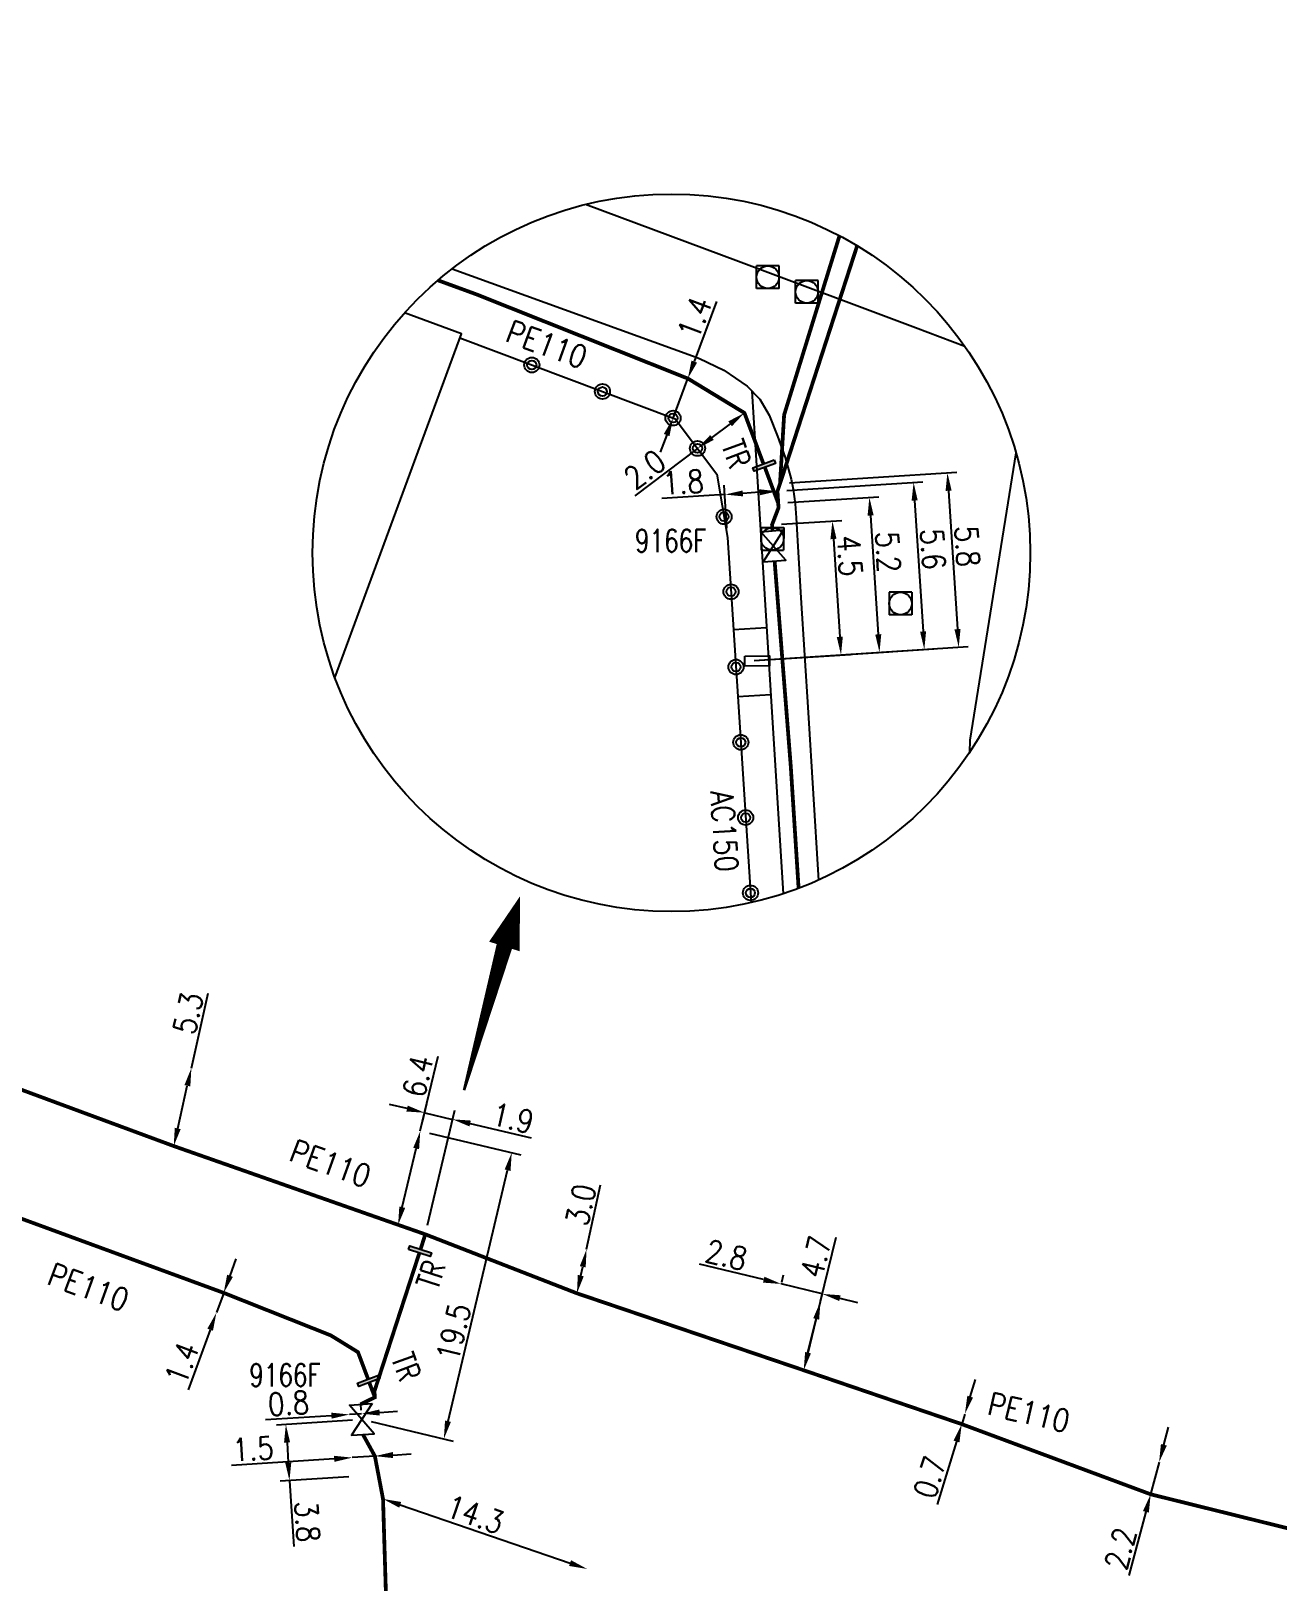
# Model space of a CAD drawing. Header units: millimetres. Extents: x 149996 to 151004, y 126998 to 128018.
# Drawn here: x 150698 to 150780.6, y 127224.4 to 127327.2 of the extents above; entities that cross this region are included whole.
import ezdxf
from ezdxf.enums import TextEntityAlignment as Align

# ---------------------------------------------------------------- set-up
doc = ezdxf.new("R2010")
doc.units = ezdxf.units.MM
doc.header["$PDMODE"] = 34
for name, pattern in [('L_100_AP', [14, 10, -1.5, 1, -1.5]), ('L_25_AP', [2000, 1000, 1000]), ('L_25_PE', [2000, 1000, 1000])]:
    doc.linetypes.add(name, pattern=pattern)
doc.layers.get('0').update_dxf_attribs({"linetype": 'CONTINUOUS'})
doc.layers.get('DEFPOINTS').update_dxf_attribs({"linetype": 'CONTINUOUS'})
for name, color, linetype in [('L_140', 3, 'CONTINUOUS'), ('L_150', 1, 'CONTINUOUS'), ('L_300', 7, 'CONTINUOUS'), ('L_340', 7, 'CONTINUOUS'), ('P_100', 32, 'CONTINUOUS')]:
    doc.layers.add(name, color=color, linetype=linetype)
doc.styles.add('G_ROMANS', font='ROMANS.SHX', dxfattribs={"width": 0.75})
doc.styles.get("Standard").update_dxf_attribs({"font": 'romans.shx', "width": 0.85})
doc.linetypes.add('P_IMP', pattern='A,5,-0.3,["||",Standard,S=1,R=0,X=0.35,Y=-0.5],-1.75', length=7.05)
doc.dimstyles.get("Standard").update_dxf_attribs({"dimtxt": 1.5, "dimasz": 1.2, "dimexe": 0.625, "dimexo": 0.625, "dimgap": 0.25, "dimtad": 1, "dimdec": 1, "dimzin": 0, "dimdsep": 46, "dimtxsty": 'Standard', "dimcen": -0.5, "dimadec": 0, "dimazin": 0, "dimtfac": 1, "dimtdec": 1, "dimtmove": 0, "dimatfit": 3, "dimfxl": 0, "dimtolj": 1, "dimtzin": 0, "dimarcsym": 0})

# ---------------------------------------------------------------- blocks, each defined once
blk = doc.blocks.new('*D594')
at = {"layer": 'DEFPOINTS', "color": 0, "linetype": 'Continuous', "transparency": 16777216}
for p in [(150710.72, 127243.55), (150710.24, 127242.24), (150710.24, 127242.24)]:
    blk.add_point(p, dxfattribs=at)
at = {"layer": 'L_150', "color": 0, "linetype": 'Continuous', "lineweight": -2, "transparency": 16777216}
for p, q in [((150711.14, 127244.68), (150711.55, 127245.81)), ((150710.72, 127243.55), (150710.24, 127242.24)), ((150709.83, 127241.11), (150708.36, 127237.12))]:
    blk.add_line(p, q, dxfattribs=at)
at = {"layer": 'L_150', "color": 0, "linetype": 'Continuous', "transparency": 16777216}
for points in [[(150710.95, 127244.75), (150711.33, 127244.61), (150710.72, 127243.55)], [(150709.64, 127241.18), (150710.01, 127241.04), (150710.24, 127242.24)]]:
    blk.add_solid(points, dxfattribs=at)
at = {"layer": 'L_150', "color": 0, "linetype": 'Continuous', "transparency": 16777216, "insert": (150707.95, 127238.9), "char_height": 1.5, "attachment_point": 5, "rotation": 69.7984}
blk.add_mtext('\\A1;1.4', dxfattribs=at)
blk = doc.blocks.new('*D595')
at = {"layer": 'DEFPOINTS', "color": 0, "linetype": 'Continuous', "transparency": 16777216}
for p in [(150719.24, 127232.63), (150719.24, 127232.63), (150720.74, 127232.73)]:
    blk.add_point(p, dxfattribs=at)
at = {"layer": 'L_140', "color": 0, "linetype": 'Continuous', "lineweight": -2, "transparency": 16777216}
for p, q in [((150718.05, 127232.55), (150711.24, 127232.11)), ((150720.74, 127232.73), (150719.24, 127232.63)), ((150721.94, 127232.8), (150723.14, 127232.88))]:
    blk.add_line(p, q, dxfattribs=at)
at = {"layer": 'L_140', "color": 0, "linetype": 'Continuous', "transparency": 16777216}
for points in [[(150718.03, 127232.75), (150718.06, 127232.35), (150719.24, 127232.63)], [(150721.93, 127233), (150721.95, 127232.6), (150720.74, 127232.73)]]:
    blk.add_solid(points, dxfattribs=at)
at = {"layer": 'L_140', "color": 0, "linetype": 'Continuous', "transparency": 16777216, "insert": (150712.67, 127233.21), "char_height": 1.5, "attachment_point": 5, "rotation": 3.6999}
blk.add_mtext('\\A1;1.5', dxfattribs=at)
blk = doc.blocks.new('*D596')
at = {"layer": 'DEFPOINTS', "color": 0, "linetype": 'Continuous', "transparency": 16777216}
for p in [(150719.88, 127235.16), (150719.63, 127231.39), (150715.08, 127231.1)]:
    blk.add_point(p, dxfattribs=at)
at = {"layer": 'L_300', "color": 0, "linetype": 'Continuous', "lineweight": -2, "transparency": 16777216}
for p, q in [((150719.26, 127235.12), (150714.21, 127234.79)), ((150714.92, 127233.64), (150715, 127232.3)), ((150719.01, 127231.35), (150714.46, 127231.06)), ((150715.08, 127231.1), (150715.36, 127226.74))]:
    blk.add_line(p, q, dxfattribs=at)
at = {"layer": 'L_300', "color": 0, "linetype": 'Continuous', "transparency": 16777216}
for points in [[(150715.12, 127233.65), (150714.72, 127233.62), (150714.84, 127234.83)], [(150715.2, 127232.31), (150714.8, 127232.29), (150715.08, 127231.1)]]:
    blk.add_solid(points, dxfattribs=at)
at = {"layer": 'L_300', "color": 0, "linetype": 'Continuous', "transparency": 16777216, "insert": (150716.26, 127228.39), "char_height": 1.5, "attachment_point": 5, "rotation": 273.6999}
blk.add_mtext('\\A1;3.8', dxfattribs=at)
blk = doc.blocks.new('t322o')
at = {"color": 0, "linetype": 'Continuous'}
for radius in [0.25, 0.15]:
    blk.add_circle((0, 0), radius, dxfattribs=at)
blk = doc.blocks.new('T420')
for p, q in [((0.75, 0.75), (-0.75, 0.75)), ((-0.75, 0.75), (-0.75, -0.75)), ((0.75, 0.75), (0.75, -0.75)), ((0.75, -0.75), (-0.75, -0.75))]:
    blk.add_line(p, q)
blk.add_ellipse((0, 0), major_axis=(-0.53, 0.53), ratio=1, start_param=3.926991, end_param=10.210176)
blk = doc.blocks.new('*D601')
at = {"layer": 'DEFPOINTS', "color": 0, "linetype": 'Continuous', "transparency": 16777216}
for p in [(150708.58, 127258.45), (150708.58, 127258.45), (150707.41, 127253.28)]:
    blk.add_point(p, dxfattribs=at)
at = {"layer": 'L_150', "color": 0, "linetype": 'Continuous', "lineweight": -2, "transparency": 16777216}
for p, q in [((150708.58, 127258.45), (150709.7, 127263.41)), ((150707.68, 127254.45), (150708.31, 127257.28))]:
    blk.add_line(p, q, dxfattribs=at)
at = {"layer": 'L_150', "color": 0, "linetype": 'Continuous', "transparency": 16777216}
for points in [[(150708.12, 127257.32), (150708.51, 127257.23), (150708.58, 127258.45)], [(150707.48, 127254.49), (150707.87, 127254.4), (150707.41, 127253.28)]]:
    blk.add_solid(points, dxfattribs=at)
at = {"layer": 'L_150', "color": 0, "linetype": 'Continuous', "transparency": 16777216, "insert": (150708.37, 127262.08), "char_height": 1.5, "attachment_point": 5, "rotation": 77.2891}
blk.add_mtext('\\A1;5.3', dxfattribs=at)
blk = doc.blocks.new('*D602')
at = {"layer": 'DEFPOINTS', "color": 0, "linetype": 'Continuous', "transparency": 16777216}
for p in [(150724.04, 127255.49), (150723.75, 127254.28), (150724.08, 127247.43)]:
    blk.add_point(p, dxfattribs=at)
at = {"layer": 'L_150', "color": 0, "linetype": 'Continuous', "lineweight": -2, "transparency": 16777216}
for p, q in [((150722.87, 127255.77), (150721.7, 127256.04)), ((150723.9, 127254.89), (150724.18, 127256.1)), ((150724.04, 127255.49), (150725.89, 127255.05)), ((150724.23, 127248.04), (150726.03, 127255.66)), ((150727.06, 127254.78), (150731.09, 127253.82))]:
    blk.add_line(p, q, dxfattribs=at)
at = {"layer": 'L_150', "color": 0, "linetype": 'Continuous', "transparency": 16777216}
for points in [[(150722.92, 127255.96), (150722.83, 127255.57), (150724.04, 127255.49)], [(150727.1, 127254.97), (150727.01, 127254.58), (150725.89, 127255.05)]]:
    blk.add_solid(points, dxfattribs=at)
at = {"layer": 'L_150', "color": 0, "linetype": 'Continuous', "transparency": 16777216, "insert": (150729.89, 127255.13), "char_height": 1.5, "attachment_point": 5, "rotation": 346.6682}
blk.add_mtext('\\A1;1.9', dxfattribs=at)
blk = doc.blocks.new('L_340_19')
at = {"linetype": 'Continuous'}
blk.add_hatch(color=0, dxfattribs=at).paths.add_polyline_path([(0.125, 0.75), (-0.125, 0.75), (-0.125, -0.75), (0.125, -0.75)])
at = {"color": 0, "linetype": 'Continuous'}
blk.add_lwpolyline([(-0.125, 0.75), (0.125, 0.75), (0.125, -0.75), (-0.125, -0.75)], close=True, dxfattribs=at)
at = {"color": 0, "linetype": 'Continuous', "style": 'G_ROMANS', "width": 0.75}
for tag, height, flags, p in [('TR', 1.5, 8, (0, 3)), ('DEF_LEG', 1.2, 3, (0, -5)), ('DEF_COUP', 1.2, 3, (0, -7.5)), ('DEF_TYPE', 1.2, 3, (0, -10))]:
    blk.add_attdef(tag, text='', height=height, dxfattribs=dict(at, flags=flags)).set_placement(p, align=Align.MIDDLE)
blk = doc.blocks.new('L_300_05')
at = {"color": 0, "linetype": 'Continuous', "flags": 128}
blk.add_lwpolyline([(-1, 0.75), (1, -0.75), (1, 0.75), (-1, -0.75), (-1, 0.75)], dxfattribs=at)
at = {"color": 0, "linetype": 'Continuous', "width": 0.75}
blk.add_attdef('NUM', text='', height=1.5, dxfattribs=at).set_placement((0, 2.1), align=Align.MIDDLE_CENTER)
at = {"color": 0, "linetype": 'Continuous', "width": 0.75, "flags": 3}
for tag, p in [('DEF_LEG', (0, -5)), ('DEF_COUP', (0, -7.5)), ('DEF_TYPE', (0, -10))]:
    blk.add_attdef(tag, text='', height=1.2, dxfattribs=at).set_placement(p, align=Align.MIDDLE)
blk = doc.blocks.new('*D603')
at = {"layer": 'DEFPOINTS', "color": 0, "linetype": 'Continuous', "transparency": 16777216}
for p in [(150741.48, 127304.15), (150740.5, 127301.53), (150740.5, 127301.53)]:
    blk.add_point(p, dxfattribs=at)
at = {"layer": 'L_150', "color": 0, "linetype": 'Continuous', "lineweight": -2, "transparency": 16777216}
for p, q in [((150741.91, 127305.27), (150743.4, 127309.25)), ((150740.5, 127301.53), (150741.48, 127304.15)), ((150739.91, 127301.75), (150739.91, 127301.75)), ((150740.08, 127300.41), (150739.65, 127299.28))]:
    blk.add_line(p, q, dxfattribs=at)
at = {"layer": 'L_150', "color": 0, "linetype": 'Continuous', "transparency": 16777216}
for points in [[(150741.72, 127305.34), (150742.09, 127305.2), (150741.48, 127304.15)], [(150739.89, 127300.48), (150740.26, 127300.33), (150740.5, 127301.53)]]:
    blk.add_solid(points, dxfattribs=at)
at = {"layer": 'L_150', "color": 0, "linetype": 'Continuous', "transparency": 16777216, "insert": (150741.93, 127308.18), "char_height": 1.5, "attachment_point": 5, "rotation": 69.3943}
blk.add_mtext('\\A1;1.4', dxfattribs=at)
blk = doc.blocks.new('*D604')
at = {"layer": 'DEFPOINTS', "color": 0, "linetype": 'Continuous', "transparency": 16777216}
for p in [(150745.23, 127301.87), (150742.12, 127299.52), (150742.12, 127299.52)]:
    blk.add_point(p, dxfattribs=at)
at = {"layer": 'L_150', "color": 0, "linetype": 'Continuous', "lineweight": -2, "transparency": 16777216}
for p, q in [((150745.61, 127301.37), (150745.61, 127301.37)), ((150744.28, 127301.15), (150743.08, 127300.24)), ((150742.12, 127299.52), (150737.96, 127296.37)), ((150742.5, 127299.02), (150742.5, 127299.02))]:
    blk.add_line(p, q, dxfattribs=at)
at = {"layer": 'L_150', "color": 0, "linetype": 'Continuous', "transparency": 16777216}
for points in [[(150744.16, 127301.31), (150744.4, 127300.99), (150745.23, 127301.87)], [(150742.96, 127300.4), (150743.2, 127300.08), (150742.12, 127299.52)]]:
    blk.add_solid(points, dxfattribs=at)
at = {"layer": 'L_150', "color": 0, "linetype": 'Continuous', "transparency": 16777216, "insert": (150738.62, 127298.13), "char_height": 1.5, "attachment_point": 5, "rotation": 37.1007}
blk.add_mtext('\\A1;2.0', dxfattribs=at)
blk = doc.blocks.new('*D605')
at = {"layer": 'DEFPOINTS', "color": 0, "linetype": 'Continuous', "transparency": 16777216}
for p in [(150747.06, 127294.46), (150745.25, 127285.42), (150751.63, 127285.83)]:
    blk.add_point(p, dxfattribs=at)
at = {"layer": 'L_150', "color": 0, "linetype": 'Continuous', "lineweight": -2, "transparency": 16777216}
for p, q in [((150747.69, 127294.5), (150751.68, 127294.75)), ((150751.13, 127293.52), (150751.55, 127287.03)), ((150745.88, 127285.46), (150752.25, 127285.87))]:
    blk.add_line(p, q, dxfattribs=at)
at = {"layer": 'L_150', "color": 0, "linetype": 'Continuous', "transparency": 16777216}
for points in [[(150751.33, 127293.53), (150750.93, 127293.5), (150751.06, 127294.71)], [(150751.75, 127287.04), (150751.35, 127287.02), (150751.63, 127285.83)]]:
    blk.add_solid(points, dxfattribs=at)
at = {"layer": 'L_150', "color": 0, "linetype": 'Continuous', "transparency": 16777216, "insert": (150752.21, 127292.4), "char_height": 1.5, "attachment_point": 5, "rotation": 273.6999}
blk.add_mtext('\\A1;4.5', dxfattribs=at)
blk = doc.blocks.new('*D606')
at = {"layer": 'DEFPOINTS', "color": 0, "linetype": 'Continuous', "transparency": 16777216}
for p in [(150747.47, 127295.88), (150754.18, 127286), (150745.25, 127285.42)]:
    blk.add_point(p, dxfattribs=at)
at = {"layer": 'L_150', "color": 0, "linetype": 'Continuous', "lineweight": -2, "transparency": 16777216}
for p, q in [((150748.1, 127295.93), (150754.13, 127296.32)), ((150753.59, 127295.08), (150754.1, 127287.19)), ((150745.88, 127285.46), (150754.8, 127286.04))]:
    blk.add_line(p, q, dxfattribs=at)
at = {"layer": 'L_150', "color": 0, "linetype": 'Continuous', "transparency": 16777216}
for points in [[(150753.79, 127295.09), (150753.39, 127295.06), (150753.51, 127296.28)], [(150754.3, 127287.21), (150753.9, 127287.18), (150754.18, 127286)]]:
    blk.add_solid(points, dxfattribs=at)
at = {"layer": 'L_150', "color": 0, "linetype": 'Continuous', "transparency": 16777216, "insert": (150754.75, 127292.66), "char_height": 1.5, "attachment_point": 5, "rotation": 273.6999}
blk.add_mtext('\\A1;5.2', dxfattribs=at)
blk = doc.blocks.new('*D607')
at = {"layer": 'DEFPOINTS', "color": 0, "linetype": 'Continuous', "transparency": 16777216}
for p in [(150743.93, 127296.46), (150747.42, 127296.68), (150744.11, 127293.61)]:
    blk.add_point(p, dxfattribs=at)
at = {"layer": 'L_150', "color": 0, "linetype": 'Continuous', "lineweight": -2, "transparency": 16777216}
for p, q in [((150743.93, 127296.46), (150739.75, 127296.19)), ((150744.07, 127294.23), (150743.89, 127297.08)), ((150746.22, 127296.61), (150745.12, 127296.53))]:
    blk.add_line(p, q, dxfattribs=at)
at = {"layer": 'L_150', "color": 0, "linetype": 'Continuous', "transparency": 16777216}
for points in [[(150745.11, 127296.73), (150745.14, 127296.34), (150743.93, 127296.46)], [(150746.21, 127296.81), (150746.24, 127296.41), (150747.42, 127296.68)]]:
    blk.add_solid(points, dxfattribs=at)
at = {"layer": 'L_150', "color": 0, "linetype": 'Continuous', "transparency": 16777216, "insert": (150741.17, 127297.28), "char_height": 1.5, "attachment_point": 5, "rotation": 3.6999}
blk.add_mtext('\\A1;1.8', dxfattribs=at)
blk = doc.blocks.new('*D608')
at = {"layer": 'DEFPOINTS', "color": 0, "linetype": 'Continuous', "transparency": 16777216}
for p in [(150747.42, 127296.68), (150757.15, 127286.19), (150745.25, 127285.42)]:
    blk.add_point(p, dxfattribs=at)
at = {"layer": 'L_150', "color": 0, "linetype": 'Continuous', "lineweight": -2, "transparency": 16777216}
for p, q in [((150748.04, 127296.72), (150757.06, 127297.31)), ((150756.51, 127296.07), (150757.07, 127287.39)), ((150745.88, 127285.46), (150757.78, 127286.23))]:
    blk.add_line(p, q, dxfattribs=at)
at = {"layer": 'L_150', "color": 0, "linetype": 'Continuous', "transparency": 16777216}
for points in [[(150756.71, 127296.08), (150756.31, 127296.06), (150756.44, 127297.27)], [(150757.27, 127287.4), (150756.87, 127287.37), (150757.15, 127286.19)]]:
    blk.add_solid(points, dxfattribs=at)
at = {"layer": 'L_150', "color": 0, "linetype": 'Continuous', "transparency": 16777216, "insert": (150757.72, 127292.85), "char_height": 1.5, "attachment_point": 5, "rotation": 273.6999}
blk.add_mtext('\\A1;5.6', dxfattribs=at)
blk = doc.blocks.new('*D610')
at = {"layer": 'DEFPOINTS', "color": 0, "linetype": 'Continuous', "transparency": 16777216}
for p in [(150747.67, 127244.14), (150747.55, 127243.65), (150749.16, 127238.42)]:
    blk.add_point(p, dxfattribs=at)
at = {"layer": 'L_150', "color": 0, "linetype": 'Continuous', "lineweight": -2, "transparency": 16777216}
for p, q in [((150746.5, 127244.43), (150742.26, 127245.46)), ((150747.7, 127244.26), (150747.82, 127244.75)), ((150750.39, 127243.48), (150747.67, 127244.14)), ((150749.31, 127239.03), (150750.54, 127244.09)), ((150751.56, 127243.2), (150752.72, 127242.92))]:
    blk.add_line(p, q, dxfattribs=at)
at = {"layer": 'L_150', "color": 0, "linetype": 'Continuous', "transparency": 16777216}
for points in [[(150746.55, 127244.62), (150746.46, 127244.23), (150747.67, 127244.14)], [(150751.6, 127243.39), (150751.51, 127243.01), (150750.39, 127243.48)]]:
    blk.add_solid(points, dxfattribs=at)
at = {"layer": 'L_150', "color": 0, "linetype": 'Continuous', "transparency": 16777216, "insert": (150744.03, 127246.06), "char_height": 1.5, "attachment_point": 5, "rotation": 346.3474}
blk.add_mtext('\\A1;2.8', dxfattribs=at)
blk = doc.blocks.new('*D611')
at = {"layer": 'DEFPOINTS', "color": 0, "linetype": 'Continuous', "transparency": 16777216}
for p in [(150750.27, 127242.99), (150750.27, 127242.99), (150749.16, 127238.42)]:
    blk.add_point(p, dxfattribs=at)
at = {"layer": 'L_150', "color": 0, "linetype": 'Continuous', "lineweight": -2, "transparency": 16777216}
for p, q in [((150750.27, 127242.99), (150751.3, 127247.24)), ((150749.44, 127239.59), (150749.99, 127241.82))]:
    blk.add_line(p, q, dxfattribs=at)
at = {"layer": 'L_150', "color": 0, "linetype": 'Continuous', "transparency": 16777216}
for points in [[(150749.79, 127241.87), (150750.18, 127241.77), (150750.27, 127242.99)], [(150749.25, 127239.63), (150749.64, 127239.54), (150749.16, 127238.42)]]:
    blk.add_solid(points, dxfattribs=at)
at = {"layer": 'L_150', "color": 0, "linetype": 'Continuous', "transparency": 16777216, "insert": (150749.96, 127245.93), "char_height": 1.5, "attachment_point": 5, "rotation": 76.3474}
blk.add_mtext('\\A1;4.7', dxfattribs=at)
blk = doc.blocks.new('*D612')
at = {"layer": 'DEFPOINTS', "color": 0, "linetype": 'Continuous', "transparency": 16777216}
for p in [(150759.84, 127235.52), (150759.84, 127235.52), (150759.63, 127234.85)]:
    blk.add_point(p, dxfattribs=at)
at = {"layer": 'L_150', "color": 0, "linetype": 'Continuous', "lineweight": -2, "transparency": 16777216}
for p, q in [((150760.19, 127236.67), (150760.54, 127237.81)), ((150759.84, 127235.52), (150759.63, 127234.85)), ((150759.28, 127233.7), (150758.01, 127229.52))]:
    blk.add_line(p, q, dxfattribs=at)
at = {"layer": 'L_150', "color": 0, "linetype": 'Continuous', "transparency": 16777216}
for points in [[(150760, 127236.73), (150760.38, 127236.61), (150759.84, 127235.52)], [(150759.09, 127233.76), (150759.48, 127233.64), (150759.63, 127234.85)]]:
    blk.add_solid(points, dxfattribs=at)
at = {"layer": 'L_150', "color": 0, "linetype": 'Continuous', "transparency": 16777216, "insert": (150757.52, 127231.33), "char_height": 1.5, "attachment_point": 5, "rotation": 73.0507}
blk.add_mtext('\\A1;0.7', dxfattribs=at)
blk = doc.blocks.new('*D627')
at = {"layer": 'DEFPOINTS', "color": 0, "linetype": 'Continuous', "transparency": 16777216}
for p in [(150723.75, 127254.28), (150723.75, 127254.28), (150722.28, 127248.06)]:
    blk.add_point(p, dxfattribs=at)
at = {"layer": 'L_150', "color": 0, "linetype": 'Continuous', "lineweight": -2, "transparency": 16777216}
for p, q in [((150723.75, 127254.28), (150724.93, 127259.23)), ((150724.36, 127254.14), (150724.36, 127254.14)), ((150722.55, 127249.22), (150723.48, 127253.12)), ((150722.89, 127247.91), (150722.89, 127247.91))]:
    blk.add_line(p, q, dxfattribs=at)
at = {"layer": 'L_150', "color": 0, "linetype": 'Continuous', "transparency": 16777216}
for points in [[(150723.28, 127253.16), (150723.67, 127253.07), (150723.75, 127254.28)], [(150722.36, 127249.27), (150722.75, 127249.18), (150722.28, 127248.06)]]:
    blk.add_solid(points, dxfattribs=at)
at = {"layer": 'L_150', "color": 0, "linetype": 'Continuous', "transparency": 16777216, "insert": (150723.59, 127257.91), "char_height": 1.5, "attachment_point": 5, "rotation": 76.6682}
blk.add_mtext('\\A1;6.4', dxfattribs=at)
blk = doc.blocks.new('*D628')
at = {"layer": 'DEFPOINTS', "color": 0, "linetype": 'Continuous', "transparency": 16777216}
for p in [(150734.77, 127246.45), (150734.77, 127246.45), (150734.13, 127243.52)]:
    blk.add_point(p, dxfattribs=at)
at = {"layer": 'L_150', "color": 0, "linetype": 'Continuous', "lineweight": -2, "transparency": 16777216}
for p, q in [((150734.77, 127246.45), (150735.7, 127250.72)), ((150734.38, 127244.69), (150734.51, 127245.28))]:
    blk.add_line(p, q, dxfattribs=at)
at = {"layer": 'L_150', "color": 0, "linetype": 'Continuous', "transparency": 16777216}
for points in [[(150734.32, 127245.32), (150734.71, 127245.24), (150734.77, 127246.45)], [(150734.19, 127244.74), (150734.58, 127244.65), (150734.13, 127243.52)]]:
    blk.add_solid(points, dxfattribs=at)
at = {"layer": 'L_150', "color": 0, "linetype": 'Continuous', "transparency": 16777216, "insert": (150734.39, 127249.39), "char_height": 1.5, "attachment_point": 5, "rotation": 77.658}
blk.add_mtext('\\A1;3.0', dxfattribs=at)
blk = doc.blocks.new('*D629')
at = {"layer": 'DEFPOINTS', "color": 0, "linetype": 'Continuous', "transparency": 16777216}
for p in [(150772.71, 127232.32), (150772.71, 127232.32), (150772.15, 127230.2)]:
    blk.add_point(p, dxfattribs=at)
at = {"layer": 'L_150', "color": 0, "linetype": 'Continuous', "lineweight": -2, "transparency": 16777216}
for p, q in [((150773.02, 127233.48), (150773.33, 127234.64)), ((150772.71, 127232.32), (150772.15, 127230.2)), ((150772.75, 127230.04), (150772.75, 127230.04)), ((150771.84, 127229.04), (150770.71, 127224.81))]:
    blk.add_line(p, q, dxfattribs=at)
at = {"layer": 'L_150', "color": 0, "linetype": 'Continuous', "transparency": 16777216}
for points in [[(150772.83, 127233.53), (150773.22, 127233.43), (150772.71, 127232.32)], [(150771.64, 127229.09), (150772.03, 127228.99), (150772.15, 127230.2)]]:
    blk.add_solid(points, dxfattribs=at)
at = {"layer": 'L_150', "color": 0, "linetype": 'Continuous', "transparency": 16777216, "insert": (150770.15, 127226.6), "char_height": 1.5, "attachment_point": 5, "rotation": 75.0348}
blk.add_mtext('\\A1;2.2', dxfattribs=at)
blk = doc.blocks.new('*D638')
at = {"layer": 'DEFPOINTS', "color": 0, "linetype": 'Continuous', "transparency": 16777216}
for p in [(150723.75, 127254.28), (150729.81, 127252.85), (150719.88, 127235.16)]:
    blk.add_point(p, dxfattribs=at)
at = {"layer": 'L_300', "color": 0, "linetype": 'Continuous', "lineweight": -2, "transparency": 16777216}
for p, q in [((150724.36, 127254.14), (150730.42, 127252.7)), ((150725.59, 127235.04), (150729.53, 127251.68)), ((150720.49, 127235.02), (150725.92, 127233.73))]:
    blk.add_line(p, q, dxfattribs=at)
at = {"layer": 'L_300', "color": 0, "linetype": 'Continuous', "transparency": 16777216}
for points in [[(150729.34, 127251.73), (150729.73, 127251.63), (150729.81, 127252.85)], [(150725.39, 127235.09), (150725.78, 127235), (150725.31, 127233.87)]]:
    blk.add_solid(points, dxfattribs=at)
at = {"layer": 'L_300', "color": 0, "linetype": 'Continuous', "transparency": 16777216, "insert": (150725.96, 127240.94), "char_height": 1.5, "attachment_point": 5, "rotation": 76.6682}
blk.add_mtext('\\A1;19.5', dxfattribs=at)
blk = doc.blocks.new('*D639')
at = {"layer": 'DEFPOINTS', "color": 0, "linetype": 'Continuous', "transparency": 16777216}
for p in [(150719.06, 127235.49), (150719.06, 127235.49), (150719.88, 127235.16)]:
    blk.add_point(p, dxfattribs=at)
at = {"layer": 'L_300', "color": 0, "linetype": 'Continuous', "lineweight": -2, "transparency": 16777216}
for p, q in [((150719.86, 127235.54), (150719.06, 127235.49)), ((150719.84, 127235.78), (150719.82, 127236.17)), ((150721.05, 127235.62), (150722.25, 127235.7)), ((150717.86, 127235.41), (150713.5, 127235.13))]:
    blk.add_line(p, q, dxfattribs=at)
at = {"layer": 'L_300', "color": 0, "linetype": 'Continuous', "transparency": 16777216}
for points in [[(150717.85, 127235.61), (150717.87, 127235.21), (150719.06, 127235.49)], [(150721.04, 127235.82), (150721.07, 127235.42), (150719.86, 127235.54)]]:
    blk.add_solid(points, dxfattribs=at)
at = {"layer": 'L_300', "color": 0, "linetype": 'Continuous', "transparency": 16777216, "insert": (150715.02, 127236.23), "char_height": 1.5, "attachment_point": 5, "rotation": 3.6999}
blk.add_mtext('\\A1;0.8', dxfattribs=at)
blk = doc.blocks.new('*D640')
at = {"layer": 'DEFPOINTS', "color": 0, "linetype": 'Continuous', "transparency": 16777216}
for p in [(150721.28, 127229.89), (150734.81, 127225.25), (150734.81, 127225.25)]:
    blk.add_point(p, dxfattribs=at)
at = {"layer": 'L_140', "color": 0, "linetype": 'Continuous', "lineweight": -2, "transparency": 16777216}
blk.add_line((150722.42, 127229.5), (150733.68, 127225.64), dxfattribs=at)
at = {"layer": 'L_140', "color": 0, "linetype": 'Continuous', "transparency": 16777216}
for points in [[(150722.48, 127229.69), (150722.36, 127229.31), (150721.28, 127229.89)], [(150733.74, 127225.83), (150733.61, 127225.45), (150734.81, 127225.25)]]:
    blk.add_solid(points, dxfattribs=at)
at = {"layer": 'L_140', "color": 0, "linetype": 'Continuous', "transparency": 16777216, "insert": (150727.38, 127228.86), "char_height": 1.5, "attachment_point": 5, "rotation": 341.0624}
blk.add_mtext('\\A1;14.3', dxfattribs=at)
blk = doc.blocks.new('*D641')
at = {"layer": 'DEFPOINTS', "color": 0, "linetype": 'Continuous', "transparency": 16777216}
for p in [(150747.59, 127297.19), (150759.43, 127286.34), (150745.25, 127285.42)]:
    blk.add_point(p, dxfattribs=at)
at = {"layer": 'P_100', "color": 0, "linetype": 'Continuous', "lineweight": -2, "transparency": 16777216}
for p, q in [((150748.21, 127297.24), (150759.31, 127297.95)), ((150758.76, 127296.71), (150759.35, 127287.53)), ((150745.88, 127285.46), (150760.05, 127286.38))]:
    blk.add_line(p, q, dxfattribs=at)
at = {"layer": 'P_100', "color": 0, "linetype": 'Continuous', "transparency": 16777216}
for points in [[(150758.96, 127296.73), (150758.56, 127296.7), (150758.68, 127297.91)], [(150759.55, 127287.55), (150759.15, 127287.52), (150759.43, 127286.34)]]:
    blk.add_solid(points, dxfattribs=at)
at = {"layer": 'P_100', "color": 0, "linetype": 'Continuous', "transparency": 16777216, "insert": (150760, 127293.03), "char_height": 1.5, "attachment_point": 5, "rotation": 273.6999}
blk.add_mtext('\\A1;5.8', dxfattribs=at)

msp = doc.modelspace()

# ---------------------------------------------------------------- linework, layer by layer
at = {"layer": 'L_140', "linetype": 'L_100_AP', "const_width": 0.25, "flags": 128}
msp.add_lwpolyline([(150747.23, 127292.06), (150748.3, 127278.46), (150748.82, 127270.36)], dxfattribs=at)
at = {"layer": 'L_140', "linetype": 'L_100_AP', "flags": 128}
msp.add_lwpolyline([(150722.76, 127202.59, 0.25, 0.25, 0), (150722.29, 127208.34, 0.25, 0.25, 0), (150721.91, 127215.07, 0.25, 0.25, 0), (150721.51, 127222.35, 0.25, 0.25, 0), (150721.28, 127229.89, 0.25, 0.25, 0), (150720.74, 127232.73, 0.25, 0.25, 0), (150719.95, 127234.16, 0, 0, 0)], format="xyseb", dxfattribs=at)
at = {"layer": 'L_150', "linetype": 'L_25_PE', "const_width": 0.25, "flags": 128}
for points in [[(150468.15, 127327.06), (150476.15, 127324.84), (150482.05, 127322.74), (150487.74, 127320.87), (150493.22, 127319.37), (150498.2, 127317.62), (150510.38, 127314.21), (150522.81, 127309.93), (150534.11, 127306.29), (150535.49, 127305.84), (150549.06, 127301.47), (150558.52, 127298.33), (150571.68, 127294.18), (150577.56, 127292.03), (150589.58, 127287.67), (150595.84, 127285.31), (150605.49, 127281.86), (150623.05, 127275.59), (150626.58, 127274.24), (150631.87, 127272.18), (150648.11, 127266.31), (150654.47, 127264), (150666.95, 127259.48), (150678.82, 127255.16), (150692.24, 127250.33), (150710.72, 127243.55), (150717.82, 127240.73), (150719.62, 127239.62), (150720.29, 127237.84)], [(150799.32, 127226.51), (150785.49, 127226.89), (150772.15, 127230.2), (150759.63, 127234.85), (150749.16, 127238.42), (150734.13, 127243.52), (150724.08, 127247.43), (150722.28, 127248.06), (150707.41, 127253.28), (150694.19, 127258.17), (150674.18, 127265.26), (150656.16, 127272.15), (150641.84, 127277.15), (150626.71, 127282.62), (150619.52, 127285.04), (150604.76, 127290.71), (150583.21, 127298.47), (150579.45, 127299.85), (150560.68, 127306.59), (150549.98, 127310.41), (150545.07, 127312.12), (150542.15, 127313.17), (150542.15, 127313.17), (150535.24, 127316), (150534.99, 127315.3), (150533.81, 127315.72), (150532.55, 127316.18), (150532.65, 127316.46), (150515.18, 127323.76)], [(150724.92, 127310.66), (150727.44, 127309.74), (150741.48, 127304.15), (150745.23, 127301.87), (150746.49, 127298.5)], [(150723.77, 127246.44), (150724.08, 127247.43)]]:
    msp.add_lwpolyline(points, dxfattribs=at)
at = {"layer": 'L_150', "color": 7, "flags": 128}
for points in [[(150759.84, 127306.27), (150756.56, 127307.51), (150744.83, 127311.91), (150734.69, 127315.69)], [(150725.86, 127311.43), (150741.78, 127305.65), (150742.25, 127305.47), (150743.86, 127304.71), (150745.41, 127303.65), (150746.26, 127302.78), (150746.87, 127301.73), (150747.43, 127300.34), (150747.93, 127298.92), (150748.33, 127297.47), (150748.47, 127296.81), (150748.6, 127295.85), (150748.66, 127294.92), (150748.97, 127289.62), (150749.45, 127282.02), (150750.12, 127271.23), (150750.14, 127270.91)], [(150718.09, 127284.32), (150726.47, 127307.11), (150722.7, 127308.5)], [(150726.37, 127306.84), (150740.65, 127301.47), (150743.41, 127297.81), (150744.11, 127293.61), (150744.79, 127283.07), (150745.68, 127269.41)], [(150745.71, 127303.34), (150747.8, 127270)], [(150760.16, 127279.39), (150760.19, 127280.19), (150763.23, 127299.22)], [(150744.51, 127287.51), (150746.69, 127287.65)], [(150744.79, 127283.07), (150746.97, 127283.2)]]:
    msp.add_lwpolyline(points, dxfattribs=at)
at = {"layer": 'L_150', "linetype": 'L_25_AP', "const_width": 0.25, "flags": 128}
for points in [[(150747.09, 127294.06), (150747.06, 127294.46), (150747.49, 127295.59), (150747.47, 127295.88), (150747.42, 127296.68), (150747.59, 127297.19), (150752.7, 127312.95)], [(150746.58, 127298.27), (150747.47, 127295.88), (150747.47, 127295.88)], [(150719.79, 127236.16), (150720.74, 127236.63), (150720.71, 127237.03), (150723.69, 127246.2)], [(150720.37, 127237.6), (150720.74, 127236.63)]]:
    msp.add_lwpolyline(points, dxfattribs=at)
at = {"layer": 'L_150', "color": 7, "flags": 128}
msp.add_lwpolyline([(150745.25, 127285.75), (150746.9, 127285.77), (150746.9, 127285.11), (150745.26, 127285.09)], close=True, dxfattribs=at)
at = {"layer": 'L_150', "color": 7, "linetype": 'Continuous', "flags": 128}
msp.add_lwpolyline([(150726.65, 127256.98, 0.176, 1.06, 0), (150729.32, 127266.51, 1.06, 0, 0), (150730.36, 127269.84, 0, 2.12, 0), (150729.32, 127266.51, 2.12, 2.12, 0)], format="xyseb", dxfattribs=at)
at = {"layer": 'L_150', "color": 7, "linetype": 'Continuous'}
msp.add_circle((150740.39, 127292.6), 23.78, dxfattribs=at)
at = {"layer": 'P_100', "linetype": 'P_IMP', "const_width": 0.25, "flags": 128}
msp.add_lwpolyline([(150747.59, 127297.19), (150747.86, 127301.74), (150751.53, 127313.61)], dxfattribs=at)

# ---------------------------------------------------------------- block references
at = {"layer": 'L_150', "color": 7}
for p, rotation in [((150746.78, 127310.87), 270), ((150749.37, 127309.9), 270), ((150747.08, 127293.53), 89.9256170912801)]:
    msp.add_blockref('T420', p, dxfattribs=dict(at, rotation=rotation))
at = {"layer": 'L_150', "color": 7, "xscale": 2, "yscale": 2, "zscale": 2}
for p in [(150731.14, 127305.05), (150740.5, 127301.53), (150742.12, 127299.52), (150743.88, 127294.99), (150744.34, 127290.02), (150744.67, 127285.03), (150744.99, 127280.04), (150745.31, 127275.05), (150745.63, 127270.06)]:
    msp.add_blockref('t322o', p, dxfattribs=at)
at = {"layer": 'L_150', "color": 7, "xscale": 2.000000000002103, "yscale": 2, "zscale": 2, "rotation": 339.3943084842868}
msp.add_blockref('t322o', (150735.82, 127303.29), dxfattribs=at)
at = {"layer": 'L_150', "color": 7}
msp.add_blockref('T420', (150755.57, 127289.24), dxfattribs=at)
at = {"layer": 'L_300'}
ref = msp.add_blockref('L_300_05', (150747.15, 127293.06), dxfattribs=dict(at, rotation=274.4826503494945))
ref.add_attrib('NUM', '9166F', dxfattribs={"layer": '0', "color": 0, "linetype": 'Continuous', "height": 1.5, "width": 0.75}).set_placement((150740.34, 127293.4), align=Align.MIDDLE_CENTER)
ref = msp.add_blockref('L_300_05', (150719.88, 127235.16), dxfattribs=dict(at, rotation=273.6998877986595))
ref.add_attrib('NUM', '9166F', dxfattribs={"layer": '0', "color": 0, "linetype": 'Continuous', "height": 1.5, "width": 0.75}).set_placement((150714.78, 127238.1), align=Align.MIDDLE_CENTER)
at = {"layer": 'L_340'}
ref = msp.add_blockref('L_340_19', (150746.54, 127298.38), dxfattribs=dict(at, rotation=290.4956204657432))
ref.add_attrib('TR', 'TR', dxfattribs={"layer": '0', "color": 0, "linetype": 'Continuous', "height": 1.5, "rotation": 290.4956, "width": 0.75, "flags": 8}).set_placement((150744.69, 127299.16), align=Align.MIDDLE)
ref = msp.add_blockref('L_340_19', (150723.73, 127246.32), dxfattribs=dict(at, rotation=72.02288177624713))
ref.add_attrib('TR', 'TR', dxfattribs={"layer": '0', "color": 0, "linetype": 'Continuous', "height": 1.5, "rotation": 72.0229, "width": 0.75, "flags": 8}).set_placement((150724.46, 127244.75), align=Align.MIDDLE)
ref = msp.add_blockref('L_340_19', (150720.33, 127237.72), dxfattribs=dict(at, rotation=290.4956204657432))
ref.add_attrib('TR', 'TR', dxfattribs={"layer": '0', "color": 0, "linetype": 'Continuous', "height": 1.5, "rotation": 290.4956, "width": 0.75, "flags": 8}).set_placement((150722.82, 127238.65), align=Align.MIDDLE)

# ---------------------------------------------------------------- texts
at = {"layer": 'L_140', "linetype": 'Continuous', "width": 0.85}
msp.add_text('AC150', height=1.5, rotation=273.7594, dxfattribs=at).set_placement((150743.9, 127274.15), align=Align.MIDDLE)
at = {"layer": 'L_150', "linetype": 'Continuous', "width": 0.85}
for rotation, p in [(339.7984, (150732.13, 127306.41)), (340.1287, (150717.8, 127252.12)), (339.7984, (150701.76, 127243.92)), (346.6872, (150764.08, 127235.62))]:
    msp.add_text('PE110', height=1.5, rotation=rotation, dxfattribs=at).set_placement(p, align=Align.MIDDLE)

# ---------------------------------------------------------------- dimensions: what is measured, and where the dimension line sits
at = {"layer": 'L_140', "linetype": 'Continuous'}
for base, p1, p2, angle, picture, middle in [((150719.24, 127232.63), (150720.74, 127232.73), (150719.24, 127232.63), 3.6999, '*D595', (150712.73, 127232.21)), ((150734.81, 127225.25), (150721.28, 127229.89), (150734.81, 127225.25), 161.0624, '*D640', (150727.05, 127227.91))]:
    dim = msp.add_linear_dim(base=base, p1=p1, p2=p2, angle=angle, dimstyle='Standard', dxfattribs=at)
    dim.commit()
    dim.dimension.update_dxf_attribs({"geometry": picture, "text_midpoint": middle, "dimtype": 160})
at = {"layer": 'L_150', "linetype": 'Continuous'}
for base, p1, p2, angle, text, picture, middle in [((150740.5, 127301.53), (150741.48, 127304.15), (150740.5, 127301.53), 69.3943, '1.4', '*D603', (150742.86, 127307.82)), ((150742.12, 127299.52), (150745.23, 127301.87), (150742.12, 127299.52), 37.1007, '2.0', '*D604', (150739.23, 127297.33)), ((150743.93, 127296.46), (150747.42, 127296.68), (150744.11, 127293.61), 3.6999, '1.8', '*D607', (150741.24, 127296.28)), ((150757.15, 127286.19), (150747.42, 127296.68), (150745.25, 127285.42), 93.6999, '5.6', '*D608', (150756.73, 127292.78)), ((150754.18, 127286), (150747.47, 127295.88), (150745.25, 127285.42), 93.6999, '5.2', '*D606', (150753.75, 127292.59)), ((150751.63, 127285.83), (150747.06, 127294.46), (150745.25, 127285.42), 93.6999, '4.5', '*D605', (150751.21, 127292.33))]:
    dim = msp.add_linear_dim(base=base, p1=p1, p2=p2, angle=angle, text=text, dimstyle='Standard', dxfattribs=at)
    dim.commit()
    dim.dimension.update_dxf_attribs({"geometry": picture, "text_midpoint": middle, "dimtype": 160})
for base, p1, p2, angle, picture, middle in [((150708.58, 127258.45), (150707.41, 127253.28), (150708.58, 127258.45), 257.2891, '*D601', (150709.35, 127261.86)), ((150723.75, 127254.28), (150722.28, 127248.06), (150723.75, 127254.28), 256.6682, '*D627', (150724.56, 127257.68)), ((150724.04, 127255.49), (150724.08, 127247.43), (150723.75, 127254.28), 346.6682, '*D602', (150729.66, 127254.16)), ((150734.77, 127246.45), (150734.13, 127243.52), (150734.77, 127246.45), 257.658, '*D628', (150735.36, 127249.17)), ((150747.67, 127244.14), (150749.16, 127238.42), (150747.55, 127243.65), 346.3474, '*D610', (150743.8, 127245.09)), ((150750.27, 127242.99), (150749.16, 127238.42), (150750.27, 127242.99), 256.3474, '*D611', (150750.93, 127245.69)), ((150710.24, 127242.24), (150710.72, 127243.55), (150710.24, 127242.24), 69.7984, '*D594', (150708.88, 127238.56)), ((150759.84, 127235.52), (150759.63, 127234.85), (150759.84, 127235.52), 253.0507, '*D612', (150758.47, 127231.04)), ((150772.71, 127232.32), (150772.15, 127230.2), (150772.71, 127232.32), 255.0348, '*D629', (150771.12, 127226.35))]:
    dim = msp.add_linear_dim(base=base, p1=p1, p2=p2, angle=angle, dimstyle='Standard', dxfattribs=at)
    dim.commit()
    dim.dimension.update_dxf_attribs({"geometry": picture, "text_midpoint": middle, "dimtype": 160})
at = {"layer": 'L_300', "linetype": 'Continuous'}
for base, p2, angle, picture, middle in [((150729.81, 127252.85), (150723.75, 127254.28), 256.6682, '*D638', (150726.93, 127240.71)), ((150719.06, 127235.49), (150719.06, 127235.49), 3.6999, '*D639', (150715.08, 127235.23))]:
    dim = msp.add_linear_dim(base=base, p1=(150719.88, 127235.16), p2=p2, angle=angle, dimstyle='Standard', dxfattribs=at)
    dim.commit()
    dim.dimension.update_dxf_attribs({"geometry": picture, "text_midpoint": middle, "dimtype": 160})
dim = msp.add_linear_dim(base=(150715.08, 127231.1), p1=(150719.88, 127235.16), p2=(150719.63, 127231.39), angle=93.6999, text='3.8', dimstyle='Standard', dxfattribs=at)
dim.commit()
dim.dimension.update_dxf_attribs({"geometry": '*D596', "text_midpoint": (150715.26, 127228.32), "dimtype": 160})
at = {"layer": 'P_100', "linetype": 'Continuous'}
dim = msp.add_linear_dim(base=(150759.43, 127286.34), p1=(150747.59, 127297.19), p2=(150745.25, 127285.42), angle=93.6999, text='5.8', dimstyle='Standard', dxfattribs=at)
dim.commit()
dim.dimension.update_dxf_attribs({"geometry": '*D641', "text_midpoint": (150759, 127292.96), "dimtype": 160})

doc.saveas('drawing.dxf')
